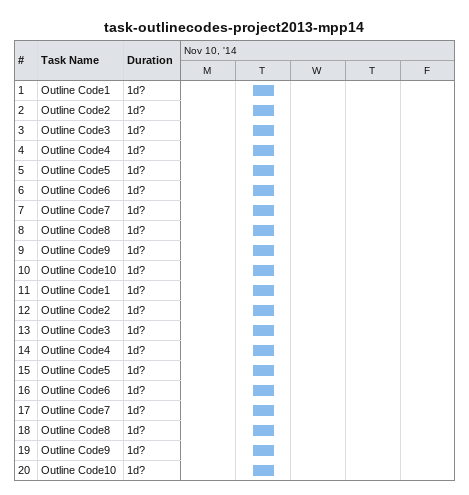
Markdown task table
task-outlinecodes-project2013-mpp14

| ID | Task | Duration | Start | Finish |
|---|---|---|---|---|
| 1 | Outline Code1 | 1d? | 2014-11-11 | 2014-11-11 |
| 2 | Outline Code2 | 1d? | 2014-11-11 | 2014-11-11 |
| 3 | Outline Code3 | 1d? | 2014-11-11 | 2014-11-11 |
| 4 | Outline Code4 | 1d? | 2014-11-11 | 2014-11-11 |
| 5 | Outline Code5 | 1d? | 2014-11-11 | 2014-11-11 |
| 6 | Outline Code6 | 1d? | 2014-11-11 | 2014-11-11 |
| 7 | Outline Code7 | 1d? | 2014-11-11 | 2014-11-11 |
| 8 | Outline Code8 | 1d? | 2014-11-11 | 2014-11-11 |
| 9 | Outline Code9 | 1d? | 2014-11-11 | 2014-11-11 |
| 10 | Outline Code10 | 1d? | 2014-11-11 | 2014-11-11 |
| 11 | Outline Code1 | 1d? | 2014-11-11 | 2014-11-11 |
| 12 | Outline Code2 | 1d? | 2014-11-11 | 2014-11-11 |
| 13 | Outline Code3 | 1d? | 2014-11-11 | 2014-11-11 |
| 14 | Outline Code4 | 1d? | 2014-11-11 | 2014-11-11 |
| 15 | Outline Code5 | 1d? | 2014-11-11 | 2014-11-11 |
| 16 | Outline Code6 | 1d? | 2014-11-11 | 2014-11-11 |
| 17 | Outline Code7 | 1d? | 2014-11-11 | 2014-11-11 |
| 18 | Outline Code8 | 1d? | 2014-11-11 | 2014-11-11 |
| 19 | Outline Code9 | 1d? | 2014-11-11 | 2014-11-11 |
| 20 | Outline Code10 | 1d? | 2014-11-11 | 2014-11-11 |
